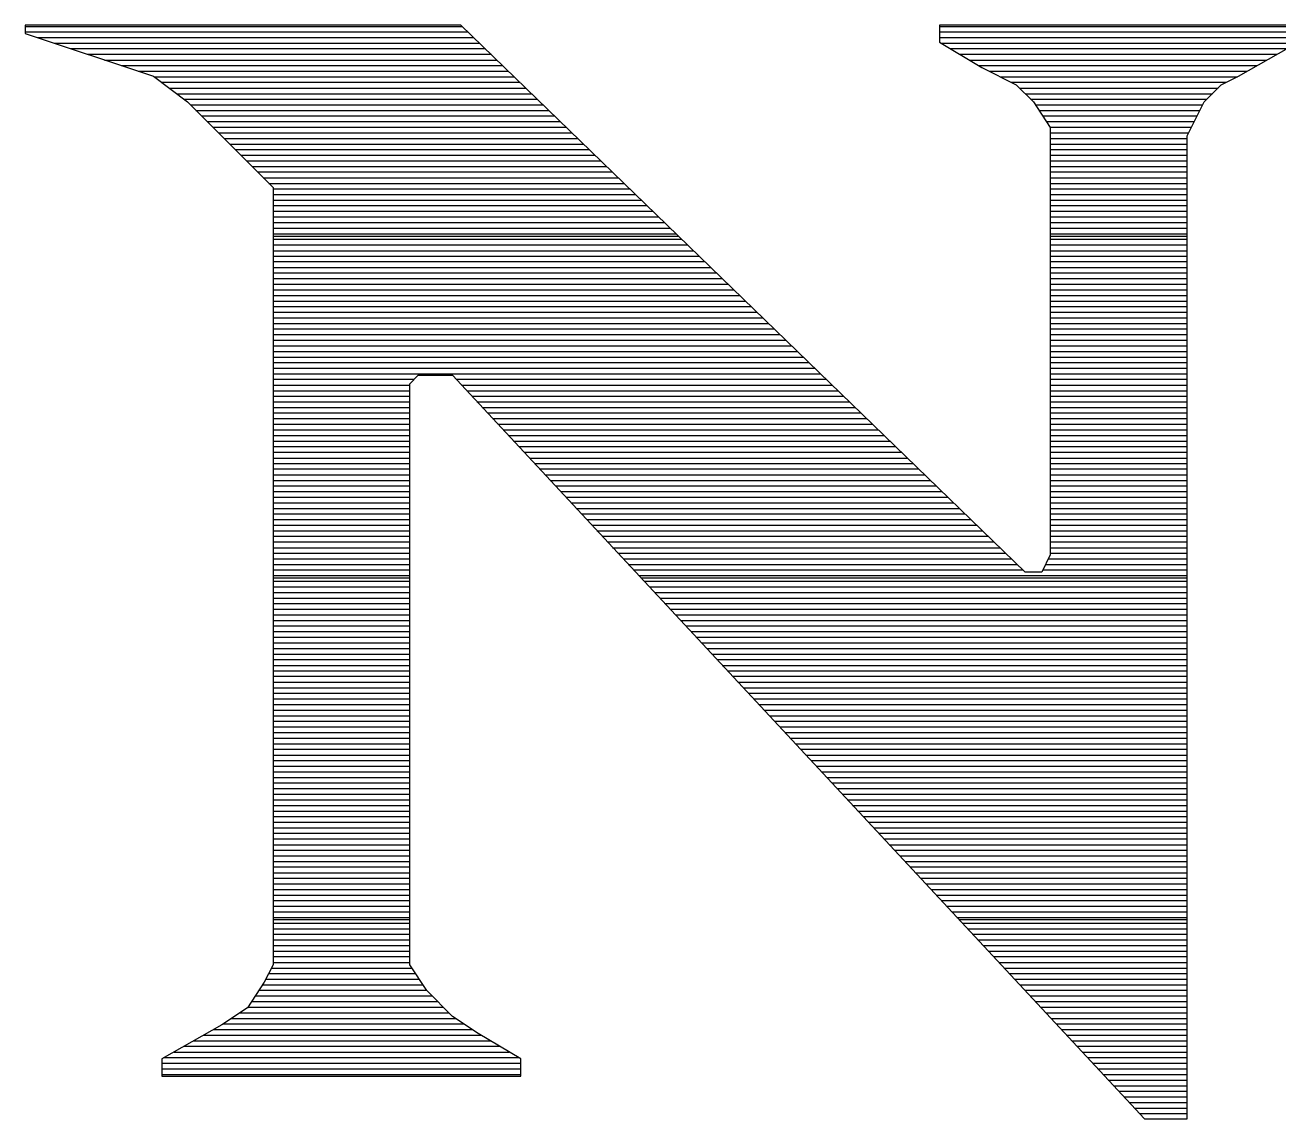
# Model space of a CAD drawing. Extents: x -19 to 106, y -45 to 160.
# Drawn here: x 10.922 to 12.18, y -30.653 to -29.556 of the extents above; entities that cross this region are included whole.
import ezdxf

# ---------------------------------------------------------------- set-up
doc = ezdxf.new("R2010")
doc.units = 0
doc.layers.add('DF_TITLE_BLOCK', color=2, linetype='CONTINUOUS')

msp = doc.modelspace()

# ---------------------------------------------------------------- linework, layer by layer
at = {"layer": 'DF_TITLE_BLOCK'}
for points in [[(11.359134, -29.555694), (10.921746, -29.555694)], [(10.921746, -29.555694), (10.921746, -29.564076)], [(10.921746, -29.555694), (10.921746, -29.564076)], [(11.359134, -29.555694), (10.921746, -29.555694)], [(10.921746, -29.556964), (11.360404, -29.556964)], [(10.921746, -29.562552), (11.366246, -29.562552)], [(10.921746, -29.564076), (11.050524, -29.607002)], [(10.921746, -29.564076), (11.050524, -29.607002)], [(11.925046, -30.104334), (11.359134, -29.555694)], [(11.925046, -30.104334), (11.359134, -29.555694)], [(12.199366, -29.555694), (11.839194, -29.555694)], [(11.839194, -29.555694), (11.839194, -29.572712)], [(11.839194, -29.555694), (11.839194, -29.572712)], [(12.199366, -29.555694), (11.839194, -29.555694)], [(11.839194, -29.556964), (12.199366, -29.556964)], [(11.839194, -29.562552), (12.199366, -29.562552)], [(10.933938, -29.56814), (11.372088, -29.56814)], [(10.950956, -29.573982), (11.37793, -29.573982)], [(11.839194, -29.56814), (12.199366, -29.56814)], [(11.839194, -29.572712), (11.881866, -29.598366)], [(11.839194, -29.572712), (11.881866, -29.598366)], [(11.840972, -29.573982), (12.197334, -29.573982)], [(12.139168, -29.607002), (12.199366, -29.572712)], [(12.139168, -29.607002), (12.199366, -29.572712)], [(10.96772, -29.579316), (11.383772, -29.579316)], [(10.984738, -29.584904), (11.389614, -29.584904)], [(11.85037, -29.579316), (12.187428, -29.579316)], [(11.859768, -29.584904), (12.177522, -29.584904)], [(11.001502, -29.590746), (11.395456, -29.590746)], [(11.018266, -29.596334), (11.401044, -29.596334)], [(11.035284, -29.601922), (11.406886, -29.601922)], [(11.869166, -29.590746), (12.167616, -29.590746)], [(11.878564, -29.596334), (12.157964, -29.596334)], [(11.881866, -29.598366), (11.916156, -29.615638)], [(11.881866, -29.598366), (11.916156, -29.615638)], [(11.888978, -29.601922), (12.148058, -29.601922)], [(11.050524, -29.607002), (11.084814, -29.632656)], [(11.050524, -29.607002), (11.084814, -29.632656)], [(11.051286, -29.60751), (11.412728, -29.60751)], [(11.058652, -29.613098), (11.41857, -29.613098)], [(11.900154, -29.60751), (12.138152, -29.60751)], [(11.911584, -29.613098), (12.126976, -29.613098)], [(12.121896, -29.615638), (12.139168, -29.607002)], [(12.121896, -29.615638), (12.139168, -29.607002)], [(11.066272, -29.61894), (11.424412, -29.61894)], [(11.073638, -29.624528), (11.43, -29.624528)], [(11.916156, -29.615638), (11.933428, -29.632656)], [(11.916156, -29.615638), (11.933428, -29.632656)], [(11.919458, -29.61894), (12.118848, -29.61894)], [(11.925046, -29.624528), (12.11326, -29.624528)], [(12.104878, -29.632656), (12.121896, -29.615638)], [(12.104878, -29.632656), (12.121896, -29.615638)], [(11.081258, -29.629862), (11.435842, -29.629862)], [(11.084814, -29.632656), (11.170666, -29.718508)], [(11.084814, -29.632656), (11.170666, -29.718508)], [(11.087608, -29.635704), (11.441684, -29.635704)], [(11.930634, -29.629862), (12.107418, -29.629862)], [(11.933428, -29.632656), (11.950446, -29.658564)], [(11.933428, -29.632656), (11.950446, -29.658564)], [(11.93546, -29.635704), (12.103354, -29.635704)], [(12.087606, -29.666946), (12.104878, -29.632656)], [(12.087606, -29.666946), (12.104878, -29.632656)], [(11.093196, -29.641292), (11.447526, -29.641292)], [(11.099038, -29.64688), (11.453368, -29.64688)], [(11.104626, -29.652468), (11.458956, -29.652468)], [(11.939016, -29.641292), (12.10056, -29.641292)], [(11.942826, -29.64688), (12.097766, -29.64688)], [(11.946636, -29.652468), (12.094972, -29.652468)], [(11.110214, -29.658056), (11.464798, -29.658056)], [(11.115802, -29.663898), (11.47064, -29.663898)], [(11.950446, -29.658056), (12.092178, -29.658056)], [(11.950446, -29.658564), (11.950446, -30.087062)], [(11.950446, -29.658564), (11.950446, -30.087062)], [(11.950446, -29.663898), (12.089384, -29.663898)], [(11.12139, -29.669486), (11.476482, -29.669486)], [(11.127232, -29.675074), (11.482324, -29.675074)], [(11.950446, -29.669486), (12.087606, -29.669486)], [(11.950446, -29.675074), (12.087606, -29.675074)], [(12.087606, -30.652974), (12.087606, -29.666946)], [(12.087606, -30.652974), (12.087606, -29.666946)], [(11.132566, -29.680662), (11.487912, -29.680662)], [(11.138154, -29.68625), (11.493754, -29.68625)], [(11.950446, -29.680662), (12.087606, -29.680662)], [(11.950446, -29.68625), (12.087606, -29.68625)], [(11.143996, -29.691838), (11.499596, -29.691838)], [(11.149584, -29.697426), (11.505438, -29.697426)], [(11.950446, -29.691838), (12.087606, -29.691838)], [(11.950446, -29.697426), (12.087606, -29.697426)], [(11.155172, -29.703014), (11.51128, -29.703014)], [(11.16076, -29.708856), (11.517122, -29.708856)], [(11.166348, -29.714444), (11.522964, -29.714444)], [(11.950446, -29.703014), (12.087606, -29.703014)], [(11.950446, -29.708856), (12.087606, -29.708856)], [(11.950446, -29.714444), (12.087606, -29.714444)], [(11.170666, -29.718508), (11.170666, -30.498542)], [(11.170666, -29.718508), (11.170666, -30.498542)], [(11.170666, -29.720032), (11.528806, -29.720032)], [(11.170666, -29.72562), (11.534394, -29.72562)], [(11.950446, -29.720032), (12.087606, -29.720032)], [(11.950446, -29.72562), (12.087606, -29.72562)], [(11.170666, -29.731208), (11.540236, -29.731208)], [(11.170666, -29.736796), (11.546078, -29.736796)], [(11.950446, -29.731208), (12.087606, -29.731208)], [(11.950446, -29.736796), (12.087606, -29.736796)], [(11.170666, -29.742384), (11.55192, -29.742384)], [(11.170666, -29.747972), (11.557762, -29.747972)], [(11.950446, -29.742384), (12.087606, -29.742384)], [(11.950446, -29.747972), (12.087606, -29.747972)], [(11.170666, -29.753814), (11.56335, -29.753814)], [(11.170666, -29.759402), (11.569192, -29.759402)], [(11.170666, -29.76499), (11.575034, -29.76499)], [(11.950446, -29.753814), (12.087606, -29.753814)], [(11.950446, -29.759402), (12.087606, -29.759402)], [(11.950446, -29.76499), (12.087606, -29.76499)], [(11.170666, -29.767276), (11.577574, -29.767276)], [(11.170666, -29.770578), (11.580876, -29.770578)], [(11.170666, -29.776166), (11.586718, -29.776166)], [(11.950446, -29.767276), (12.087606, -29.767276)], [(11.950446, -29.770578), (12.087606, -29.770578)], [(11.950446, -29.776166), (12.087606, -29.776166)], [(11.170666, -29.782008), (11.592306, -29.782008)], [(11.170666, -29.787342), (11.598148, -29.787342)], [(11.950446, -29.782008), (12.087606, -29.782008)], [(11.950446, -29.787342), (12.087606, -29.787342)], [(11.170666, -29.79293), (11.60399, -29.79293)], [(11.170666, -29.798772), (11.609832, -29.798772)], [(11.950446, -29.79293), (12.087606, -29.79293)], [(11.950446, -29.798772), (12.087606, -29.798772)], [(11.170666, -29.80436), (11.615674, -29.80436)], [(11.170666, -29.809948), (11.621262, -29.809948)], [(11.170666, -29.815536), (11.627104, -29.815536)], [(11.950446, -29.80436), (12.087606, -29.80436)], [(11.950446, -29.809948), (12.087606, -29.809948)], [(11.950446, -29.815536), (12.087606, -29.815536)], [(11.170666, -29.821124), (11.632946, -29.821124)], [(11.170666, -29.826966), (11.638788, -29.826966)], [(11.950446, -29.821124), (12.087606, -29.821124)], [(11.950446, -29.826966), (12.087606, -29.826966)], [(11.170666, -29.832554), (11.64463, -29.832554)], [(11.170666, -29.837888), (11.650472, -29.837888)], [(11.950446, -29.832554), (12.087606, -29.832554)], [(11.950446, -29.837888), (12.087606, -29.837888)], [(11.170666, -29.84373), (11.656314, -29.84373)], [(11.170666, -29.849318), (11.662156, -29.849318)], [(11.950446, -29.84373), (12.087606, -29.84373)], [(11.950446, -29.849318), (12.087606, -29.849318)], [(11.170666, -29.854906), (11.667744, -29.854906)], [(11.170666, -29.860494), (11.673586, -29.860494)], [(11.170666, -29.866082), (11.679428, -29.866082)], [(11.950446, -29.854906), (12.087606, -29.854906)], [(11.950446, -29.860494), (12.087606, -29.860494)], [(11.950446, -29.866082), (12.087606, -29.866082)], [(11.170666, -29.871924), (11.68527, -29.871924)], [(11.170666, -29.877512), (11.691112, -29.877512)], [(11.950446, -29.871924), (12.087606, -29.871924)], [(11.950446, -29.877512), (12.087606, -29.877512)], [(11.170666, -29.8831), (11.6967, -29.8831)], [(11.170666, -29.888688), (11.702542, -29.888688)], [(11.950446, -29.8831), (12.087606, -29.8831)], [(11.950446, -29.888688), (12.087606, -29.888688)], [(11.170666, -29.894276), (11.708384, -29.894276)], [(11.170666, -29.899864), (11.714226, -29.899864)], [(11.950446, -29.894276), (12.087606, -29.894276)], [(11.950446, -29.899864), (12.087606, -29.899864)], [(11.170666, -29.905452), (11.720068, -29.905452)], [(11.170666, -29.91104), (11.312144, -29.91104)], [(11.307826, -29.915612), (11.316208, -29.906976)], [(11.307826, -29.915612), (11.316208, -29.906976)], [(11.307826, -30.498542), (11.307826, -29.915612)], [(11.307826, -30.498542), (11.307826, -29.915612)], [(11.316208, -29.906976), (11.350498, -29.906976)], [(11.316208, -29.906976), (11.350498, -29.906976)], [(11.350498, -29.906976), (12.044934, -30.652974)], [(11.350498, -29.906976), (12.044934, -30.652974)], [(11.354308, -29.91104), (11.725656, -29.91104)], [(11.950446, -29.905452), (12.087606, -29.905452)], [(11.950446, -29.91104), (12.087606, -29.91104)], [(11.170666, -29.916882), (11.307826, -29.916882)], [(11.170666, -29.92247), (11.307826, -29.92247)], [(11.170666, -29.928058), (11.307826, -29.928058)], [(11.359642, -29.916882), (11.731498, -29.916882)], [(11.364976, -29.92247), (11.73734, -29.92247)], [(11.370056, -29.928058), (11.743182, -29.928058)], [(11.950446, -29.916882), (12.087606, -29.916882)], [(11.950446, -29.92247), (12.087606, -29.92247)], [(11.950446, -29.928058), (12.087606, -29.928058)], [(11.170666, -29.933646), (11.307826, -29.933646)], [(11.170666, -29.939234), (11.307826, -29.939234)], [(11.375136, -29.933646), (11.749024, -29.933646)], [(11.38047, -29.939234), (11.754612, -29.939234)], [(11.950446, -29.933646), (12.087606, -29.933646)], [(11.950446, -29.939234), (12.087606, -29.939234)], [(11.170666, -29.944822), (11.307826, -29.944822)], [(11.170666, -29.95041), (11.307826, -29.95041)], [(11.385804, -29.944822), (11.760454, -29.944822)], [(11.390884, -29.95041), (11.76655, -29.95041)], [(11.950446, -29.944822), (12.087606, -29.944822)], [(11.950446, -29.95041), (12.087606, -29.95041)], [(11.170666, -29.955998), (11.307826, -29.955998)], [(11.170666, -29.96184), (11.307826, -29.96184)], [(11.396218, -29.955998), (11.772138, -29.955998)], [(11.401552, -29.96184), (11.77798, -29.96184)], [(11.950446, -29.955998), (12.087606, -29.955998)], [(11.950446, -29.96184), (12.087606, -29.96184)], [(11.170666, -29.967428), (11.307826, -29.967428)], [(11.170666, -29.973016), (11.307826, -29.973016)], [(11.170666, -29.978604), (11.307826, -29.978604)], [(11.406632, -29.967428), (11.783822, -29.967428)], [(11.411966, -29.973016), (11.789664, -29.973016)], [(11.417046, -29.978604), (11.795506, -29.978604)], [(11.950446, -29.967428), (12.087606, -29.967428)], [(11.950446, -29.973016), (12.087606, -29.973016)], [(11.950446, -29.978604), (12.087606, -29.978604)], [(11.170666, -29.984192), (11.307826, -29.984192)], [(11.170666, -29.990034), (11.307826, -29.990034)], [(11.42238, -29.984192), (11.801094, -29.984192)], [(11.427714, -29.990034), (11.806936, -29.990034)], [(11.950446, -29.984192), (12.087606, -29.984192)], [(11.950446, -29.990034), (12.087606, -29.990034)], [(11.170666, -29.995368), (11.307826, -29.995368)], [(11.170666, -30.000956), (11.307826, -30.000956)], [(11.432794, -29.995368), (11.812778, -29.995368)], [(11.438128, -30.000956), (11.81862, -30.000956)], [(11.950446, -29.995368), (12.087606, -29.995368)], [(11.950446, -30.000956), (12.087606, -30.000956)], [(11.170666, -30.006798), (11.307826, -30.006798)], [(11.170666, -30.012386), (11.307826, -30.012386)], [(11.443462, -30.006798), (11.824462, -30.006798)], [(11.448542, -30.012386), (11.83005, -30.012386)], [(11.950446, -30.006798), (12.087606, -30.006798)], [(11.950446, -30.012386), (12.087606, -30.012386)], [(11.170666, -30.017974), (11.307826, -30.017974)], [(11.170666, -30.023562), (11.307826, -30.023562)], [(11.170666, -30.02915), (11.307826, -30.02915)], [(11.453876, -30.017974), (11.835892, -30.017974)], [(11.458956, -30.023562), (11.841734, -30.023562)], [(11.46429, -30.02915), (11.847576, -30.02915)], [(11.950446, -30.017974), (12.087606, -30.017974)], [(11.950446, -30.023562), (12.087606, -30.023562)], [(11.950446, -30.02915), (12.087606, -30.02915)], [(11.170666, -30.034992), (11.307826, -30.034992)], [(11.170666, -30.04058), (11.307826, -30.04058)], [(11.469624, -30.034992), (11.853418, -30.034992)], [(11.474704, -30.04058), (11.859006, -30.04058)], [(11.950446, -30.034992), (12.087606, -30.034992)], [(11.950446, -30.04058), (12.087606, -30.04058)], [(11.170666, -30.045914), (11.307826, -30.045914)], [(11.170666, -30.051756), (11.307826, -30.051756)], [(11.480038, -30.045914), (11.864848, -30.045914)], [(11.485372, -30.051756), (11.87069, -30.051756)], [(11.950446, -30.045914), (12.087606, -30.045914)], [(11.950446, -30.051756), (12.087606, -30.051756)], [(11.170666, -30.057344), (11.307826, -30.057344)], [(11.170666, -30.062932), (11.307826, -30.062932)], [(11.490452, -30.057344), (11.876532, -30.057344)], [(11.495532, -30.062932), (11.882374, -30.062932)], [(11.950446, -30.057344), (12.087606, -30.057344)], [(11.950446, -30.062932), (12.087606, -30.062932)], [(11.170666, -30.06852), (11.307826, -30.06852)], [(11.170666, -30.074108), (11.307826, -30.074108)], [(11.170666, -30.07995), (11.307826, -30.07995)], [(11.500866, -30.06852), (11.887962, -30.06852)], [(11.5062, -30.074108), (11.894058, -30.074108)], [(11.51128, -30.07995), (11.8999, -30.07995)], [(11.950446, -30.06852), (12.087606, -30.06852)], [(11.950446, -30.074108), (12.087606, -30.074108)], [(11.950446, -30.07995), (12.087606, -30.07995)], [(11.170666, -30.085538), (11.307826, -30.085538)], [(11.170666, -30.091126), (11.307826, -30.091126)], [(11.516614, -30.085538), (11.905488, -30.085538)], [(11.521948, -30.091126), (11.91133, -30.091126)], [(11.950446, -30.087062), (11.942064, -30.104334)], [(11.950446, -30.087062), (11.942064, -30.104334)], [(11.948668, -30.091126), (12.087606, -30.091126)], [(11.950446, -30.085538), (12.087606, -30.085538)], [(11.170666, -30.096714), (11.307826, -30.096714)], [(11.170666, -30.102302), (11.307826, -30.102302)], [(11.527028, -30.096714), (11.917172, -30.096714)], [(11.532362, -30.102302), (11.923014, -30.102302)], [(11.942064, -30.104334), (11.925046, -30.104334)], [(11.942064, -30.104334), (11.925046, -30.104334)], [(11.942826, -30.102302), (12.087606, -30.102302)], [(11.945874, -30.096714), (12.087606, -30.096714)], [(11.170666, -30.10789), (11.307826, -30.10789)], [(11.170666, -30.110176), (11.307826, -30.110176)], [(11.170666, -30.113478), (11.307826, -30.113478)], [(11.537442, -30.10789), (12.087606, -30.10789)], [(11.539728, -30.110176), (12.087606, -30.110176)], [(11.542776, -30.113478), (12.087606, -30.113478)], [(11.170666, -30.119066), (11.307826, -30.119066)], [(11.170666, -30.124908), (11.307826, -30.124908)], [(11.170666, -30.130496), (11.307826, -30.130496)], [(11.54811, -30.119066), (12.087606, -30.119066)], [(11.55319, -30.124908), (12.087606, -30.124908)], [(11.558524, -30.130496), (12.087606, -30.130496)], [(11.170666, -30.136084), (11.307826, -30.136084)], [(11.170666, -30.141672), (11.307826, -30.141672)], [(11.563858, -30.136084), (12.087606, -30.136084)], [(11.568938, -30.141672), (12.087606, -30.141672)], [(11.170666, -30.14726), (11.307826, -30.14726)], [(11.170666, -30.152848), (11.307826, -30.152848)], [(11.574272, -30.14726), (12.087606, -30.14726)], [(11.579352, -30.152848), (12.087606, -30.152848)], [(11.170666, -30.158436), (11.307826, -30.158436)], [(11.170666, -30.164024), (11.307826, -30.164024)], [(11.584686, -30.158436), (12.087606, -30.158436)], [(11.59002, -30.164024), (12.087606, -30.164024)], [(11.170666, -30.169866), (11.307826, -30.169866)], [(11.170666, -30.175454), (11.307826, -30.175454)], [(11.5951, -30.169866), (12.087606, -30.169866)], [(11.600434, -30.175454), (12.087606, -30.175454)], [(11.170666, -30.181042), (11.307826, -30.181042)], [(11.170666, -30.18663), (11.307826, -30.18663)], [(11.170666, -30.192218), (11.307826, -30.192218)], [(11.605768, -30.181042), (12.087606, -30.181042)], [(11.610848, -30.18663), (12.087606, -30.18663)], [(11.615928, -30.192218), (12.087606, -30.192218)], [(11.170666, -30.19806), (11.307826, -30.19806)], [(11.170666, -30.203394), (11.307826, -30.203394)], [(11.621262, -30.19806), (12.087606, -30.19806)], [(11.626596, -30.203394), (12.087606, -30.203394)], [(11.170666, -30.208982), (11.307826, -30.208982)], [(11.170666, -30.214824), (11.307826, -30.214824)], [(11.631676, -30.208982), (12.087606, -30.208982)], [(11.63701, -30.214824), (12.087606, -30.214824)], [(11.170666, -30.220412), (11.307826, -30.220412)], [(11.170666, -30.226), (11.307826, -30.226)], [(11.642344, -30.220412), (12.087606, -30.220412)], [(11.647424, -30.226), (12.087606, -30.226)], [(11.170666, -30.231588), (11.307826, -30.231588)], [(11.170666, -30.237176), (11.307826, -30.237176)], [(11.170666, -30.243018), (11.307826, -30.243018)], [(11.652758, -30.231588), (12.087606, -30.231588)], [(11.657838, -30.237176), (12.087606, -30.237176)], [(11.663172, -30.243018), (12.087606, -30.243018)], [(11.170666, -30.248606), (11.307826, -30.248606)], [(11.170666, -30.25394), (11.307826, -30.25394)], [(11.668506, -30.248606), (12.087606, -30.248606)], [(11.673586, -30.25394), (12.087606, -30.25394)], [(11.170666, -30.259782), (11.307826, -30.259782)], [(11.170666, -30.26537), (11.307826, -30.26537)], [(11.67892, -30.259782), (12.087606, -30.259782)], [(11.684254, -30.26537), (12.087606, -30.26537)], [(11.170666, -30.270958), (11.307826, -30.270958)], [(11.170666, -30.276546), (11.307826, -30.276546)], [(11.689334, -30.270958), (12.087606, -30.270958)], [(11.694668, -30.276546), (12.087606, -30.276546)], [(11.170666, -30.282134), (11.307826, -30.282134)], [(11.170666, -30.287976), (11.307826, -30.287976)], [(11.170666, -30.293564), (11.307826, -30.293564)], [(11.699748, -30.282134), (12.087606, -30.282134)], [(11.705082, -30.287976), (12.087606, -30.287976)], [(11.710416, -30.293564), (12.087606, -30.293564)], [(11.170666, -30.299152), (11.307826, -30.299152)], [(11.170666, -30.30474), (11.307826, -30.30474)], [(11.715496, -30.299152), (12.087606, -30.299152)], [(11.72083, -30.30474), (12.087606, -30.30474)], [(11.170666, -30.310328), (11.307826, -30.310328)], [(11.170666, -30.315916), (11.307826, -30.315916)], [(11.726164, -30.310328), (12.087606, -30.310328)], [(11.731244, -30.315916), (12.087606, -30.315916)], [(11.170666, -30.321504), (11.307826, -30.321504)], [(11.170666, -30.327092), (11.307826, -30.327092)], [(11.736324, -30.321504), (12.087606, -30.321504)], [(11.741658, -30.327092), (12.087606, -30.327092)], [(11.170666, -30.332934), (11.307826, -30.332934)], [(11.170666, -30.338522), (11.307826, -30.338522)], [(11.170666, -30.34411), (11.307826, -30.34411)], [(11.746992, -30.332934), (12.087606, -30.332934)], [(11.752072, -30.338522), (12.087606, -30.338522)], [(11.757406, -30.34411), (12.087606, -30.34411)], [(11.170666, -30.349698), (11.307826, -30.349698)], [(11.170666, -30.355286), (11.307826, -30.355286)], [(11.76274, -30.349698), (12.087606, -30.349698)], [(11.76782, -30.355286), (12.087606, -30.355286)], [(11.170666, -30.360874), (11.307826, -30.360874)], [(11.170666, -30.366462), (11.307826, -30.366462)], [(11.773154, -30.360874), (12.087606, -30.360874)], [(11.778234, -30.366462), (12.087606, -30.366462)], [(11.170666, -30.37205), (11.307826, -30.37205)], [(11.170666, -30.377892), (11.307826, -30.377892)], [(11.783568, -30.37205), (12.087606, -30.37205)], [(11.788902, -30.377892), (12.087606, -30.377892)], [(11.170666, -30.38348), (11.307826, -30.38348)], [(11.170666, -30.389068), (11.307826, -30.389068)], [(11.170666, -30.394656), (11.307826, -30.394656)], [(11.793982, -30.38348), (12.087606, -30.38348)], [(11.799316, -30.389068), (12.087606, -30.389068)], [(11.80465, -30.394656), (12.087606, -30.394656)], [(11.170666, -30.400244), (11.307826, -30.400244)], [(11.170666, -30.406086), (11.307826, -30.406086)], [(11.80973, -30.400244), (12.087606, -30.400244)], [(11.815064, -30.406086), (12.087606, -30.406086)], [(11.170666, -30.41142), (11.307826, -30.41142)], [(11.170666, -30.417008), (11.307826, -30.417008)], [(11.820144, -30.41142), (12.087606, -30.41142)], [(11.825478, -30.417008), (12.087606, -30.417008)], [(11.170666, -30.42285), (11.307826, -30.42285)], [(11.170666, -30.428438), (11.307826, -30.428438)], [(11.830812, -30.42285), (12.087606, -30.42285)], [(11.835892, -30.428438), (12.087606, -30.428438)], [(11.170666, -30.434026), (11.307826, -30.434026)], [(11.170666, -30.439614), (11.307826, -30.439614)], [(11.841226, -30.434026), (12.087606, -30.434026)], [(11.84656, -30.439614), (12.087606, -30.439614)], [(11.170666, -30.445202), (11.307826, -30.445202)], [(11.170666, -30.451044), (11.307826, -30.451044)], [(11.170666, -30.453076), (11.307826, -30.453076)], [(11.170666, -30.456632), (11.307826, -30.456632)], [(11.85164, -30.445202), (12.087606, -30.445202)], [(11.85672, -30.451044), (12.087606, -30.451044)], [(11.859006, -30.453076), (12.087606, -30.453076)], [(11.862054, -30.456632), (12.087606, -30.456632)], [(11.170666, -30.46222), (11.307826, -30.46222)], [(11.170666, -30.467808), (11.307826, -30.467808)], [(11.867388, -30.46222), (12.087606, -30.46222)], [(11.872468, -30.467808), (12.087606, -30.467808)], [(11.170666, -30.473396), (11.307826, -30.473396)], [(11.170666, -30.478984), (11.307826, -30.478984)], [(11.877802, -30.473396), (12.087606, -30.473396)], [(11.883136, -30.478984), (12.087606, -30.478984)], [(11.170666, -30.484572), (11.307826, -30.484572)], [(11.170666, -30.49016), (11.307826, -30.49016)], [(11.888216, -30.484572), (12.087606, -30.484572)], [(11.89355, -30.49016), (12.087606, -30.49016)], [(11.170666, -30.498542), (11.161776, -30.515814)], [(11.170666, -30.498542), (11.161776, -30.515814)], [(11.166094, -30.507178), (11.313414, -30.507178)], [(11.169142, -30.50159), (11.309604, -30.50159)], [(11.170666, -30.496002), (11.307826, -30.496002)], [(11.324844, -30.524196), (11.307826, -30.498542)], [(11.324844, -30.524196), (11.307826, -30.498542)], [(11.89863, -30.496002), (12.087606, -30.496002)], [(11.903964, -30.50159), (12.087606, -30.50159)], [(11.909298, -30.507178), (12.087606, -30.507178)], [(11.161776, -30.515814), (11.144758, -30.541468)], [(11.161776, -30.515814), (11.144758, -30.541468)], [(11.160252, -30.518354), (11.32078, -30.518354)], [(11.1633, -30.512766), (11.317224, -30.512766)], [(11.914378, -30.512766), (12.087606, -30.512766)], [(11.919712, -30.518354), (12.087606, -30.518354)], [(11.152632, -30.52953), (11.330178, -30.52953)], [(11.156442, -30.523942), (11.32459, -30.523942)], [(11.350498, -30.550104), (11.324844, -30.524196)], [(11.350498, -30.550104), (11.324844, -30.524196)], [(11.925046, -30.523942), (12.087606, -30.523942)], [(11.930126, -30.52953), (12.087606, -30.52953)], [(11.144758, -30.541468), (11.119104, -30.558486)], [(11.144758, -30.541468), (11.119104, -30.558486)], [(11.145012, -30.54096), (11.341354, -30.54096)], [(11.148822, -30.535118), (11.335766, -30.535118)], [(11.93546, -30.535118), (12.087606, -30.535118)], [(11.94054, -30.54096), (12.087606, -30.54096)], [(11.120374, -30.557724), (11.362182, -30.557724)], [(11.128756, -30.552136), (11.3538, -30.552136)], [(11.137138, -30.546548), (11.346942, -30.546548)], [(11.376406, -30.567122), (11.350498, -30.550104)], [(11.376406, -30.567122), (11.350498, -30.550104)], [(11.945874, -30.546548), (12.087606, -30.546548)], [(11.951208, -30.552136), (12.087606, -30.552136)], [(11.956288, -30.557724), (12.087606, -30.557724)], [(11.119104, -30.558486), (11.058906, -30.592776)], [(11.119104, -30.558486), (11.058906, -30.592776)], [(11.100816, -30.5689), (11.379454, -30.5689)], [(11.110722, -30.563312), (11.370564, -30.563312)], [(11.419078, -30.592776), (11.376406, -30.567122)], [(11.419078, -30.592776), (11.376406, -30.567122)], [(11.961622, -30.563312), (12.087606, -30.563312)], [(11.966956, -30.5689), (12.087606, -30.5689)], [(11.081004, -30.580076), (11.397996, -30.580076)], [(11.09091, -30.574488), (11.388598, -30.574488)], [(11.972036, -30.574488), (12.087606, -30.574488)], [(11.977116, -30.580076), (12.087606, -30.580076)], [(11.058906, -30.592776), (11.058906, -30.610048)], [(11.058906, -30.592776), (11.058906, -30.610048)], [(11.061446, -30.591506), (11.416792, -30.591506)], [(11.071352, -30.585918), (11.407394, -30.585918)], [(11.419078, -30.610048), (11.419078, -30.592776)], [(11.419078, -30.610048), (11.419078, -30.592776)], [(11.98245, -30.585918), (12.087606, -30.585918)], [(11.987784, -30.591506), (12.087606, -30.591506)], [(11.058906, -30.597094), (11.419078, -30.597094)], [(11.058906, -30.602682), (11.419078, -30.602682)], [(11.058906, -30.60827), (11.419078, -30.60827)], [(11.992864, -30.597094), (12.087606, -30.597094)], [(11.998198, -30.602682), (12.087606, -30.602682)], [(12.003532, -30.60827), (12.087606, -30.60827)], [(11.058906, -30.610048), (11.419078, -30.610048)], [(11.058906, -30.610048), (11.419078, -30.610048)], [(12.008612, -30.614112), (12.087606, -30.614112)], [(12.013946, -30.6197), (12.087606, -30.6197)], [(12.019026, -30.625034), (12.087606, -30.625034)], [(12.02436, -30.630876), (12.087606, -30.630876)], [(12.029694, -30.636464), (12.087606, -30.636464)], [(12.034774, -30.642052), (12.087606, -30.642052)], [(12.040108, -30.64764), (12.087606, -30.64764)], [(12.044934, -30.652974), (12.087606, -30.652974)], [(12.044934, -30.652974), (12.087606, -30.652974)]]:
    msp.add_lwpolyline(points, dxfattribs=at)

doc.saveas('drawing.dxf')
